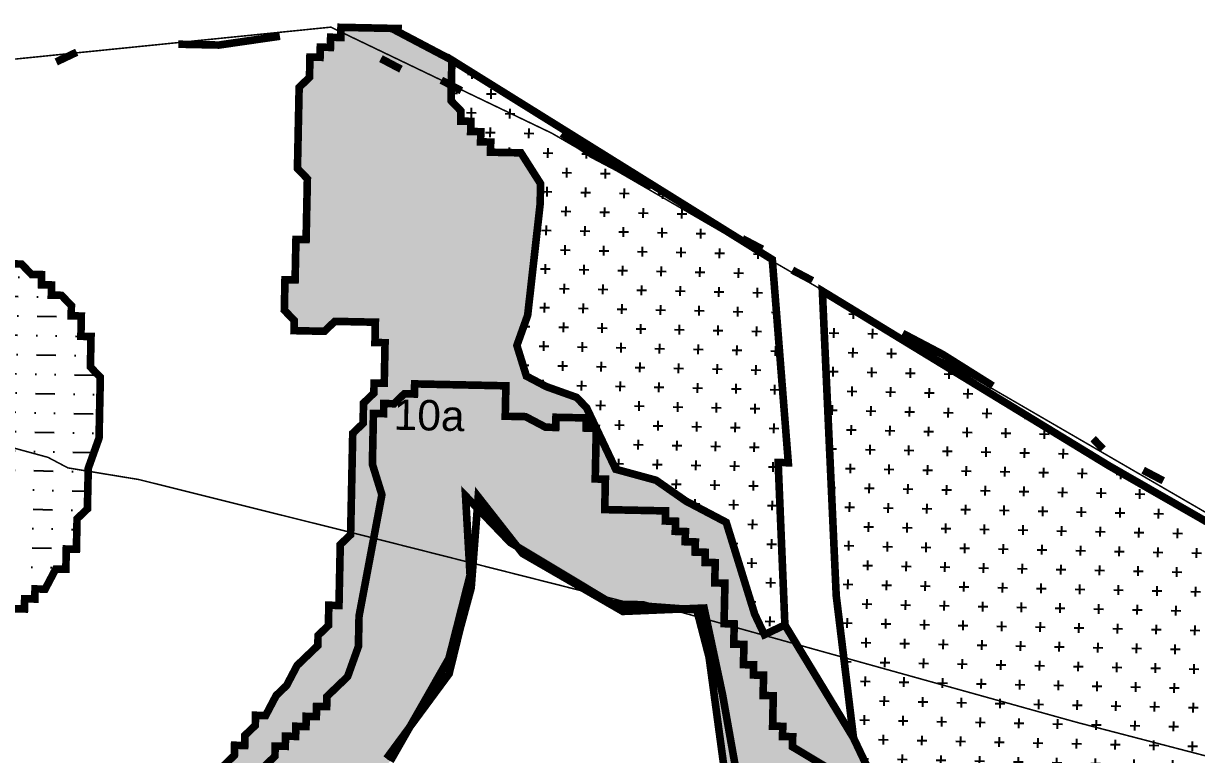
# Model space of a CAD drawing. Header units: metres. Extents: x 262573 to 264787, y 2226895 to 2228055.
# Drawn here: x 263850.5 to 264308.1, y 2227769.6 to 2228054.9 of the extents above; entities that cross this region are included whole.
import ezdxf

# ---------------------------------------------------------------- set-up
doc = ezdxf.new("R2010")
doc.units = ezdxf.units.M
doc.header["$MEASUREMENT"] = 0
for name, color, linetype in [('CRZ LINE FOR RIVER OR CREEK', 84, 'Continuous'), ('HAZARDS LINE', 1, 'Continuous'), ('HIGH TIDE LINE', 6, 'Continuous'), ('INTERTIDAL ZONE', 5, 'Continuous'), ('MUDFLATS', 40, 'Continuous'), ('SURVEY NO.', 7, 'Continuous'), ('SURVEY PLOT BOUNDARY', 35, 'Continuous'), ('VILLAGE BOUNDARY', 212, 'Continuous')]:
    doc.layers.add(name, color=color, linetype=linetype)
doc.styles.add('PDF Arial', font='arial.ttf')
pattern_1 = [(358.7957, (245568.003, 2226553.552), (15.22908, 7.2185182), [7.5370005, -7.5370005, 0, -7.5370005, 0, -7.5370005])]
pattern_2 = [(358.7957, (245568.003, 2226553.552), (7.6937444, 7.376927), [3.7685, -11.305501]), (88.7957, (245569.847, 2226551.629), (-7.376927, 7.6937444), [3.7685, -11.305501])]

msp = doc.modelspace()

# ---------------------------------------------------------------- hatches: boundary and pattern name
at = {"layer": 'INTERTIDAL ZONE'}
h = msp.add_hatch(dxfattribs=at)
h.set_pattern_fill('CROSS', color=256, scale=1.186929, angle=-1.2043)
h.set_pattern_definition(pattern_2)
h.paths.add_polyline_path([(264142.57, 2227962.79), (264017.58, 2228040.61), (264017.5, 2228036.65), (264017.42, 2228032.7), (264017.33, 2228028.74), (264017.25, 2228024.79), (264021.12, 2228020.75), (264021.04, 2228016.79), (264024.99, 2228016.71), (264024.91, 2228012.75), (264028.87, 2228012.67), (264028.78, 2228008.71), (264032.74, 2228008.63), (264032.66, 2228004.67), (264036.61, 2228004.59), (264040.57, 2228004.51), (264044.52, 2228004.42), (264052.18, 2227992.39), (264052.02, 2227984.48), (264047.15, 2227941.05), (264042.94, 2227929.26), (264046.65, 2227917.31), (264054.47, 2227913.19), (264066.26, 2227908.98), (264070.13, 2227904.95), (264073.92, 2227896.95), (264077.71, 2227888.96), (264081.5, 2227880.96), (264097.23, 2227876.67), (264108.93, 2227868.51), (264124.59, 2227860.27), (264128.29, 2227848.32), (264132, 2227836.36), (264135.71, 2227824.41), (264139.49, 2227816.42), (264147.49, 2227820.21), (264144.86, 2227883.59), (264148.82, 2227883.5)])
h = msp.add_hatch(dxfattribs=at)
h.set_pattern_fill('CROSS', color=256, scale=1.186929, angle=-1.2043)
h.set_pattern_definition(pattern_2)
h.paths.add_polyline_path([(264273.98, 2227882.27), (264162.1, 2227950.5), (264167.51, 2227831.66), (264174.26, 2227776.11), (264181.84, 2227760.12), (264201.53, 2227755.75), (264248.99, 2227754.75), (264244.71, 2227739.01), (264244.46, 2227727.14), (264255.82, 2227703.16), (264294.79, 2227674.64), (264310.62, 2227674.3), (264322.56, 2227678.01), (264330.47, 2227677.84), (264342.09, 2227665.73), (264353.71, 2227653.61), (264361.04, 2227625.75), (264364.66, 2227609.85), (264372.4, 2227601.77), (264392.1, 2227597.4), (264419.62, 2227588.9), (264454.88, 2227572.33), (264498.22, 2227563.5), (264525.83, 2227558.97), (264537.77, 2227562.67), (264549.72, 2227566.38), (264589.36, 2227569.5), (264625.21, 2227580.62), (264649.35, 2227599.9), (264653.56, 2227611.69), (264654.14, 2227639.38), (264658.1, 2227639.3), (264673.83, 2227635.01), (264677.79, 2227634.92), (264681.74, 2227634.84), (264685.7, 2227634.76), (264697.57, 2227634.51), (264701.52, 2227634.43), (264705.48, 2227634.34), (264709.43, 2227634.26), (264717.34, 2227634.09), (264721.3, 2227634.01), (264725.25, 2227633.93), (264729.29, 2227637.8), (264733.25, 2227637.72), (264737.2, 2227637.63), (264741.72, 2227641.96), (264625.62, 2227680.69)])
h.paths.add_polyline_path([(264386.51, 2227708.33), (264398.55, 2227715.99), (264426.23, 2227715.41), (264457.96, 2227718.7), (264469.82, 2227718.45), (264513.25, 2227713.58), (264517.2, 2227713.5), (264521.08, 2227709.46), (264525.03, 2227709.37), (264528.99, 2227709.29), (264552.47, 2227696.92), (264579.91, 2227684.47), (264583.86, 2227684.39), (264587.82, 2227684.31), (264591.69, 2227680.27), (264595.56, 2227676.23), (264599.52, 2227676.15), (264603.47, 2227676.06), (264603.39, 2227672.11), (264607.34, 2227672.02), (264607.26, 2227668.07), (264615.09, 2227663.95), (264618.96, 2227659.91), (264622.83, 2227655.87), (264626.7, 2227651.83), (264630.58, 2227647.79), (264634.53, 2227647.71), (264634.45, 2227643.75), (264638.4, 2227643.67), (264645.81, 2227619.77), (264641.61, 2227607.98), (264625.54, 2227596.45), (264589.69, 2227585.33), (264546.18, 2227586.24), (264522.54, 2227590.7), (264494.93, 2227595.23), (264471.28, 2227599.69), (264443.76, 2227608.18), (264428.11, 2227616.43), (264416.41, 2227624.59), (264396.88, 2227636.87), (264389.22, 2227648.91), (264381.64, 2227664.9), (264373.98, 2227676.93), (264374.23, 2227688.8), (264378.27, 2227692.67), (264382.39, 2227700.5)], flags=16)
h.paths.add_polyline_path([(264421.64, 2227667.82), (264471.73, 2227670.59), (264533.93, 2227654), (264596.61, 2227644), (264625.35, 2227622.56), (264610.87, 2227611.41), (264588.15, 2227605.29), (264546.57, 2227611.02), (264496.12, 2227624.24), (264453.91, 2227632.76), (264421.4, 2227656.37)], flags=0)
at = {"layer": 'MUDFLATS'}
h = msp.add_hatch(dxfattribs=at)
h.set_pattern_fill('MUDST', color=256, scale=1.186929, angle=-1.2043)
h.set_pattern_definition(pattern_1)
h.paths.add_polyline_path([(264052.02, 2227984.48), (264052.18, 2227992.39), (264044.52, 2228004.42), (264040.57, 2228004.51), (264036.61, 2228004.59), (264032.66, 2228004.67), (264032.74, 2228008.63), (264028.78, 2228008.71), (264028.87, 2228012.67), (264024.91, 2228012.75), (264024.99, 2228016.71), (264021.04, 2228016.79), (264021.12, 2228020.75), (264017.25, 2228024.79), (264017.33, 2228028.74), (264017.42, 2228032.7), (264017.5, 2228036.65), (264017.58, 2228040.61), (263994.1, 2228052.98), (263990.15, 2228053.06), (263982.24, 2228053.23), (263978.28, 2228053.31), (263974.32, 2228053.39), (263974.24, 2228049.44), (263970.29, 2228049.52), (263970.2, 2228045.56), (263966.25, 2228045.65), (263966.16, 2228041.69), (263962.21, 2228041.77), (263962.13, 2228037.82), (263962.04, 2228033.86), (263958, 2228029.99), (263957.92, 2228026.03), (263957.84, 2228022.08), (263957.76, 2228018.12), (263957.67, 2228014.17), (263957.59, 2228010.21), (263957.51, 2228006.25), (263957.34, 2227998.34), (263961.21, 2227994.3), (263961.13, 2227990.35), (263961.05, 2227986.39), (263960.96, 2227982.44), (263960.88, 2227978.48), (263960.8, 2227974.52), (263960.71, 2227970.57), (263956.76, 2227970.65), (263956.67, 2227966.69), (263956.59, 2227962.74), (263956.51, 2227958.78), (263956.42, 2227954.83), (263952.47, 2227954.91), (263952.39, 2227950.95), (263952.3, 2227947), (263952.22, 2227943.04), (263956.09, 2227939), (263956.01, 2227935.05), (263959.96, 2227934.96), (263967.87, 2227934.8), (263971.91, 2227938.67), (263987.73, 2227938.34), (263987.57, 2227930.43), (263991.52, 2227930.34), (263991.19, 2227914.52), (263987.23, 2227914.6), (263987.15, 2227910.65), (263983.11, 2227906.77), (263982.95, 2227898.86), (263978.91, 2227894.99), (263978.08, 2227855.43), (263974.04, 2227851.56), (263973.54, 2227827.82), (263969.58, 2227827.91), (263969.42, 2227819.99), (263965.38, 2227816.12), (263965.3, 2227812.17), (263957.22, 2227804.42), (263953.1, 2227796.59), (263949.06, 2227792.72), (263944.94, 2227784.89), (263940.98, 2227784.97), (263940.9, 2227781.02), (263936.86, 2227777.14), (263936.78, 2227773.19), (263932.82, 2227773.27), (263932.74, 2227769.32), (263928.7, 2227765.44), (263924.75, 2227765.53), (263924.66, 2227761.57), (263920.62, 2227757.7), (263916.67, 2227757.78), (263916.59, 2227753.83), (263912.63, 2227753.91), (263908.59, 2227750.04), (263904.64, 2227750.12), (263904.55, 2227746.16), (263900.52, 2227742.29), (263896.48, 2227738.42), (263892.52, 2227738.5), (263888.65, 2227742.54), (263880.74, 2227742.71), (263880.82, 2227746.66), (263872.91, 2227746.83), (263872.83, 2227742.87), (263876.7, 2227738.83), (263884.61, 2227738.67), (263884.53, 2227734.88), (263885.02, 2227734.7), (263892.44, 2227734.54), (263892.27, 2227726.63), (263888.32, 2227726.72), (263888.23, 2227722.76), (263884.2, 2227718.89), (263883.78, 2227699.11), (263879.82, 2227699.19), (263879.08, 2227663.59), (263875.12, 2227663.67), (263874.95, 2227655.76), (263870.92, 2227651.89), (263870.75, 2227643.98), (263866.71, 2227640.1), (263866.63, 2227636.15), (263862.42, 2227624.36), (263862.34, 2227620.41), (263858.38, 2227620.49), (263858.05, 2227604.67), (263854.1, 2227604.75), (263853.51, 2227577.06), (263857.39, 2227573.02), (263857.05, 2227557.2), (263861.01, 2227557.11), (263860.93, 2227553.16), (263868.67, 2227545.08), (263872.54, 2227541.04), (263876.41, 2227537), (263880.37, 2227536.92), (263880.29, 2227532.96), (263884.24, 2227532.88), (263888.11, 2227528.84), (263888.03, 2227524.88), (263891.99, 2227524.8), (263891.9, 2227520.84), (263895.86, 2227520.76), (263895.61, 2227508.89), (263899.48, 2227504.85), (263899.31, 2227496.94), (263903.27, 2227496.86), (263903.19, 2227492.9), (263907.14, 2227492.82), (263907.06, 2227488.86), (263910.93, 2227484.82), (263914.8, 2227480.79), (263918.68, 2227476.75), (263926.42, 2227468.67), (263930.29, 2227464.63), (263941.99, 2227456.47), (263941.91, 2227452.51), (263945.86, 2227452.43), (263945.78, 2227448.47), (263949.74, 2227448.39), (263953.52, 2227440.4), (263957.48, 2227440.31), (263957.4, 2227436.36), (263961.35, 2227436.27), (263961.27, 2227432.32), (263965.22, 2227432.23), (263969.1, 2227428.2), (263976.92, 2227424.07), (263976.84, 2227420.12), (263996.62, 2227419.7), (264000.65, 2227423.57), (264004.61, 2227423.49), (264008.65, 2227427.36), (264012.69, 2227431.24), (264012.77, 2227435.19), (264016.73, 2227435.11), (264017.22, 2227458.84), (264021.18, 2227458.76), (264021.26, 2227462.72), (264025.22, 2227462.63), (264025.3, 2227466.59), (264045.08, 2227466.17), (264044.99, 2227462.22), (264048.95, 2227462.14), (264052.82, 2227458.1), (264056.78, 2227458.01), (264056.69, 2227454.06), (264060.65, 2227453.97), (264060.57, 2227450.02), (264064.44, 2227445.98), (264064.35, 2227442.02), (264068.31, 2227441.94), (264068.14, 2227434.03), (264072.02, 2227429.99), (264071.93, 2227426.03), (264075.89, 2227425.95), (264075.72, 2227418.04), (264079.68, 2227417.96), (264083.55, 2227413.92), (264087.42, 2227409.88), (264091.38, 2227409.79), (264091.29, 2227405.84), (264095.25, 2227405.76), (264095.08, 2227397.84), (264099.04, 2227397.76), (264098.7, 2227381.94), (264102.66, 2227381.85), (264102.49, 2227373.94), (264106.45, 2227373.86), (264106.37, 2227369.9), (264110.24, 2227365.86), (264114.19, 2227365.78), (264114.11, 2227361.82), (264125.98, 2227361.58), (264129.85, 2227357.54), (264149.62, 2227357.12), (264149.54, 2227353.16), (264161.41, 2227352.92), (264165.28, 2227348.88), (264169.15, 2227344.84), (264165.2, 2227344.92), (264161.16, 2227341.05), (264153.25, 2227341.21), (264153.16, 2227337.26), (264149.21, 2227337.34), (264145.17, 2227333.47), (264137.01, 2227321.77), (264124.81, 2227306.19), (264120.86, 2227306.28), (264120.77, 2227302.32), (264116.82, 2227302.4), (264116.73, 2227298.45), (264112.78, 2227298.53), (264088.55, 2227275.29), (264072.48, 2227263.76), (264064.4, 2227256.01), (264060.45, 2227256.1), (264060.28, 2227248.18), (264056.32, 2227248.27), (264055.91, 2227228.49), (264063.49, 2227212.5), (264070.73, 2227180.69), (264099.96, 2227065.3), (264099.8, 2227057.39), (264103.75, 2227057.3), (264103.67, 2227053.35), (264118.66, 2227013.46), (264118.49, 2227005.55), (264122.45, 2227005.46), (264122.36, 2227001.51), (264126.15, 2226993.51), (264125.99, 2226985.6), (264129.94, 2226985.52), (264129.86, 2226981.56), (264141.72, 2226981.31), (264153.67, 2226985.02), (264173.53, 2226988.56), (264185.4, 2226988.31), (264232.94, 2226991.27), (264260.63, 2226990.68), (264260.71, 2226994.64), (264268.62, 2226994.47), (264268.71, 2226998.43), (264272.75, 2227002.3), (264272.91, 2227010.21), (264269.04, 2227014.25), (264269.87, 2227053.81), (264273.91, 2227057.68), (264281.82, 2227057.52), (264281.9, 2227061.47), (264285.86, 2227061.39), (264285.94, 2227065.35), (264287.96, 2227067.28), (264262.63, 2227070.06), (264249.35, 2227043.19), (264206.98, 2227039.95), (264159.28, 2227044.74), (264146.23, 2227078.69), (264119.97, 2227188.71), (264114.6, 2227227.66), (264135.83, 2227256.08), (264170.52, 2227285.78), (264181.43, 2227314.07), (264175.86, 2227359.9), (264121.6, 2227445.58), (264096.92, 2227485.85), (264070.68, 2227497.4), (264019.77, 2227496.41), (263983.34, 2227481.37), (263935.48, 2227527.74), (263911.28, 2227570.86), (263902.77, 2227590.97), (263909.87, 2227618.31), (263922.88, 2227663.22), (263935.38, 2227701.79), (263942.91, 2227716.41), (263965.69, 2227736.55), (263979.63, 2227751.82), (263993.57, 2227767.08), (264016.42, 2227807.15), (264024.67, 2227839.62), (264022.91, 2227870.59), (264040.41, 2227852.35), (264080.15, 2227828.49), (264113.11, 2227826.08), (264117.91, 2227807.64), (264123.56, 2227765.94), (264142.01, 2227727.41), (264165.86, 2227716.94), (264182.99, 2227710.98), (264201.86, 2227708.87), (264213.88, 2227675.62), (264251.68, 2227641.49), (264296.1, 2227624.66), (264313.66, 2227625.66), (264320.42, 2227620.02), (264343.06, 2227584.49), (264359.18, 2227566.28), (264380.58, 2227569.96), (264418.04, 2227552.67), (264483.75, 2227531.67), (264512.92, 2227528.99), (264572, 2227541.84), (264617.41, 2227559.1), (264642.26, 2227579.54), (264664.65, 2227597.97), (264677.88, 2227605.6), (264706.89, 2227611.18), (264732.47, 2227617.51), (264745.19, 2227641.42), (264741.24, 2227641.51), (264737.2, 2227637.63), (264733.25, 2227637.72), (264729.29, 2227637.8), (264725.25, 2227633.93), (264721.3, 2227634.01), (264717.34, 2227634.09), (264709.43, 2227634.26), (264705.48, 2227634.34), (264701.52, 2227634.43), (264697.57, 2227634.51), (264685.7, 2227634.76), (264681.74, 2227634.84), (264677.79, 2227634.92), (264673.83, 2227635.01), (264658.1, 2227639.3), (264654.14, 2227639.38), (264653.56, 2227611.69), (264649.35, 2227599.9), (264625.21, 2227580.62), (264589.36, 2227569.5), (264549.72, 2227566.38), (264537.77, 2227562.67), (264525.83, 2227558.97), (264498.22, 2227563.5), (264454.88, 2227572.33), (264419.62, 2227588.9), (264392.1, 2227597.4), (264372.4, 2227601.77), (264364.66, 2227609.85), (264361.04, 2227625.75), (264353.71, 2227653.61), (264342.09, 2227665.73), (264330.47, 2227677.84), (264322.56, 2227678.01), (264310.62, 2227674.3), (264294.79, 2227674.64), (264255.82, 2227703.16), (264244.46, 2227727.14), (264244.71, 2227739.01), (264248.99, 2227754.75), (264201.53, 2227755.75), (264181.84, 2227760.12), (264174.26, 2227776.11), (264147.49, 2227820.21), (264139.49, 2227816.42), (264135.71, 2227824.41), (264132, 2227836.36), (264128.29, 2227848.32), (264124.59, 2227860.27), (264108.93, 2227868.51), (264097.23, 2227876.67), (264081.5, 2227880.96), (264077.71, 2227888.96), (264073.92, 2227896.95), (264070.13, 2227904.95), (264066.26, 2227908.98), (264054.47, 2227913.19), (264046.65, 2227917.31), (264042.94, 2227929.26), (264047.15, 2227941.05)])
h = msp.add_hatch(dxfattribs=at)
h.set_pattern_fill('MUDST', color=256, scale=1.186929, angle=-1.2043)
h.set_pattern_definition(pattern_1)
h.paths.add_polyline_path([(263867.16, 2227849.85), (263871.12, 2227849.76), (263871.2, 2227853.72), (263871.29, 2227857.68), (263871.37, 2227861.63), (263875.41, 2227865.5), (263875.49, 2227869.46), (263875.57, 2227873.42), (263875.74, 2227881.33), (263879.94, 2227893.11), (263880.03, 2227897.07), (263880.11, 2227901.02), (263880.19, 2227904.98), (263880.28, 2227908.94), (263880.36, 2227912.89), (263880.44, 2227916.85), (263876.57, 2227920.89), (263876.74, 2227928.8), (263876.82, 2227932.75), (263872.87, 2227932.84), (263872.95, 2227936.79), (263873.03, 2227940.75), (263869.08, 2227940.83), (263869.16, 2227944.79), (263865.29, 2227948.83), (263861.33, 2227948.91), (263861.42, 2227952.87), (263857.46, 2227952.95), (263857.54, 2227956.91), (263853.59, 2227956.99), (263849.72, 2227961.03), (263845.76, 2227961.11), (263845.84, 2227965.07), (263841.89, 2227965.15), (263837.93, 2227965.23), (263834.06, 2227969.27), (263830.11, 2227969.36), (263826.15, 2227969.44), (263822.2, 2227969.52), (263822.11, 2227965.57), (263818.16, 2227965.65), (263818.07, 2227961.69), (263814.12, 2227961.78), (263810.16, 2227961.86), (263806.21, 2227961.94), (263802.25, 2227962.03), (263802.34, 2227965.98), (263794.43, 2227966.15), (263790.55, 2227970.19), (263767.07, 2227982.55), (263759.24, 2227986.68), (263755.37, 2227990.71), (263751.42, 2227990.8), (263751.5, 2227994.75), (263747.54, 2227994.84), (263743.59, 2227994.92), (263743.67, 2227998.88), (263743.76, 2228002.83), (263743.84, 2228006.79), (263743.92, 2228010.74), (263744, 2228014.7), (263747.96, 2228014.62), (263748.04, 2228018.57), (263752.08, 2228022.45), (263752.16, 2228026.4), (263756.12, 2228026.32), (263756.2, 2228030.27), (263756.29, 2228034.23), (263760.24, 2228034.15), (263760.32, 2228038.1), (263760.41, 2228042.06), (263506.77, 2228023.64), (263502.57, 2228011.86), (263502.48, 2228007.9), (263502.4, 2228003.95), (263502.15, 2227992.08), (263502.07, 2227988.12), (263501.99, 2227984.17), (263501.9, 2227980.21), (263497.95, 2227980.3), (263497.86, 2227976.34), (263497.78, 2227972.38), (263497.7, 2227968.43), (263497.61, 2227964.47), (263497.53, 2227960.52), (263493.58, 2227960.6), (263493.49, 2227956.64), (263493.41, 2227952.69), (263493.16, 2227940.82), (263493.08, 2227936.86), (263492.99, 2227932.91), (263492.91, 2227928.95), (263492.83, 2227925), (263492.66, 2227917.08), (263492.58, 2227913.13), (263492.41, 2227905.22), (263487.46, 2227857.83), (263487.38, 2227853.87), (263487.29, 2227849.92), (263480.93, 2227735.28), (263474.64, 2227624.6), (263474.56, 2227620.64), (263474.48, 2227616.69), (263473.73, 2227581.08), (263473.64, 2227577.13), (263473.56, 2227573.17), (263473.39, 2227565.26), (263473.31, 2227561.3), (263473.23, 2227557.35), (263473.14, 2227553.39), (263472.81, 2227537.57), (263472.73, 2227533.61), (263472.65, 2227529.66), (263472.48, 2227521.75), (263472.15, 2227505.92), (263471.98, 2227498.01), (263471.56, 2227478.23), (263471.48, 2227474.27), (263471.4, 2227470.32), (263471.32, 2227466.36), (263475.19, 2227462.32), (263475.1, 2227458.37), (263474.94, 2227450.46), (263474.85, 2227446.5), (263474.77, 2227442.54), (263474.69, 2227438.59), (263478.56, 2227434.55), (263478.48, 2227430.59), (263482.27, 2227422.6), (263482.18, 2227418.64), (263482.1, 2227414.69), (263482.02, 2227410.73), (263485.89, 2227406.69), (263485.81, 2227402.74), (263489.76, 2227402.65), (263489.68, 2227398.7), (263493.63, 2227398.61), (263493.55, 2227394.66), (263497.5, 2227394.58), (263501.46, 2227394.49), (263505.42, 2227394.41), (263517.2, 2227390.2), (263521.15, 2227390.12), (263528.98, 2227386), (263536.89, 2227385.83), (263540.85, 2227385.75), (263544.72, 2227381.71), (263548.67, 2227381.63), (263552.63, 2227381.54), (263556.58, 2227381.46), (263560.54, 2227381.38), (263564.49, 2227381.29), (263568.45, 2227381.21), (263572.41, 2227381.13), (263576.36, 2227381.04), (263576.44, 2227385), (263580.4, 2227384.92), (263584.44, 2227388.79), (263588.48, 2227392.66), (263588.56, 2227396.62), (263592.51, 2227396.54), (263592.6, 2227400.49), (263596.55, 2227400.41), (263600.59, 2227404.28), (263600.67, 2227408.24), (263604.63, 2227408.15), (263604.71, 2227412.11), (263608.75, 2227415.98), (263608.83, 2227419.94), (263608.92, 2227423.89), (263612.87, 2227423.81), (263612.96, 2227427.77), (263613.04, 2227431.72), (263613.12, 2227435.68), (263613.21, 2227439.63), (263617.16, 2227439.55), (263617.24, 2227443.51), (263617.33, 2227447.46), (263621.37, 2227451.34), (263621.53, 2227459.25), (263625.57, 2227463.12), (263625.65, 2227467.08), (263625.74, 2227471.03), (263621.78, 2227471.12), (263621.7, 2227467.16), (263617.66, 2227463.29), (263617.58, 2227459.33), (263617.49, 2227455.37), (263613.54, 2227455.46), (263613.45, 2227451.5), (263609.5, 2227451.59), (263605.54, 2227451.67), (263605.63, 2227455.62), (263601.67, 2227455.71), (263601.76, 2227459.66), (263601.84, 2227463.62), (263605.79, 2227463.54), (263605.88, 2227467.49), (263605.96, 2227471.45), (263606.04, 2227475.4), (263606.13, 2227479.36), (263606.21, 2227483.32), (263606.29, 2227487.27), (263606.38, 2227491.23), (263606.46, 2227495.18), (263606.54, 2227499.14), (263610.5, 2227499.06), (263610.58, 2227503.01), (263614.54, 2227502.93), (263618.49, 2227502.85), (263618.57, 2227506.8), (263622.53, 2227506.72), (263626.48, 2227506.64), (263630.44, 2227506.55), (263634.31, 2227502.51), (263638.27, 2227502.43), (263638.18, 2227498.47), (263642.14, 2227498.39), (263642.22, 2227502.35), (263646.18, 2227502.26), (263650.3, 2227510.09), (263654.34, 2227513.96), (263658.29, 2227513.88), (263658.38, 2227517.84), (263662.33, 2227517.75), (263666.37, 2227521.63), (263670.33, 2227521.54), (263670.41, 2227525.5), (263674.36, 2227525.42), (263674.45, 2227529.37), (263678.4, 2227529.29), (263682.44, 2227533.16), (263686.4, 2227533.08), (263694.39, 2227536.87), (263698.34, 2227536.79), (263702.3, 2227536.7), (263706.34, 2227540.58), (263710.29, 2227540.49), (263714.25, 2227540.41), (263714.33, 2227544.36), (263718.29, 2227544.28), (263718.37, 2227548.24), (263722.33, 2227548.15), (263722.41, 2227552.11), (263726.36, 2227552.03), (263726.45, 2227555.98), (263730.49, 2227559.86), (263730.57, 2227563.81), (263734.52, 2227563.73), (263734.61, 2227567.68), (263734.69, 2227571.64), (263734.77, 2227575.6), (263734.86, 2227579.55), (263738.81, 2227579.47), (263738.9, 2227583.42), (263738.98, 2227587.38), (263739.06, 2227591.34), (263739.14, 2227595.29), (263739.23, 2227599.25), (263739.31, 2227603.2), (263739.39, 2227607.16), (263739.48, 2227611.12), (263743.52, 2227614.99), (263743.6, 2227618.94), (263743.68, 2227622.9), (263747.72, 2227626.77), (263747.8, 2227630.73), (263751.76, 2227630.65), (263755.8, 2227634.52), (263755.88, 2227638.47), (263759.84, 2227638.39), (263759.92, 2227642.35), (263760, 2227646.3), (263756.05, 2227646.39), (263756.13, 2227650.34), (263752.26, 2227654.38), (263752.34, 2227658.34), (263752.42, 2227662.29), (263752.51, 2227666.25), (263756.46, 2227666.17), (263756.55, 2227670.12), (263764.54, 2227673.91), (263764.62, 2227677.87), (263768.58, 2227677.78), (263768.66, 2227681.74), (263772.62, 2227681.66), (263776.66, 2227685.53), (263780.69, 2227689.4), (263784.65, 2227689.32), (263784.73, 2227693.27), (263788.77, 2227697.15), (263792.81, 2227701.02), (263792.89, 2227704.98), (263796.93, 2227708.85), (263797.01, 2227712.8), (263801.13, 2227720.63), (263801.22, 2227724.59), (263805.17, 2227724.51), (263805.26, 2227728.46), (263805.34, 2227732.42), (263809.3, 2227732.33), (263809.38, 2227736.29), (263809.46, 2227740.25), (263813.42, 2227740.16), (263813.5, 2227744.12), (263817.62, 2227751.95), (263817.7, 2227755.9), (263817.78, 2227759.69), (263817.29, 2227759.87), (263821.74, 2227759.78), (263825.7, 2227759.69), (263825.64, 2227756.77), (263836.11, 2227752.88), (263841.35, 2227751.45), (263845.31, 2227751.37), (263848.15, 2227748.4), (263851.16, 2227747.29), (263853.14, 2227747.24), (263853.22, 2227751.2), (263853.3, 2227755.16), (263849.35, 2227755.24), (263845.39, 2227755.32), (263837.56, 2227759.44), (263825.78, 2227763.65), (263821.91, 2227767.69), (263821.97, 2227770.73), (263819.03, 2227771.71), (263821.99, 2227771.64), (263822.08, 2227775.6), (263822.33, 2227787.47), (263826.45, 2227795.3), (263826.61, 2227803.21), (263830.65, 2227807.08), (263830.73, 2227811.04), (263830.82, 2227814.99), (263834.86, 2227818.87), (263834.94, 2227822.82), (263838.89, 2227822.74), (263842.85, 2227822.66), (263842.93, 2227826.61), (263846.89, 2227826.53), (263850.84, 2227826.44), (263850.93, 2227830.4), (263854.88, 2227830.32), (263854.97, 2227834.27), (263858.92, 2227834.19), (263863.04, 2227842.02), (263867, 2227841.94), (263867.08, 2227845.89)])
h.paths.add_polyline_path([(263699.62, 2227974.08), (263745.54, 2227941.79), (263789.39, 2227914.8), (263820.95, 2227910.18), (263824.24, 2227878.45), (263791.85, 2227843.52), (263761.15, 2227779.44), (263731.75, 2227714.18), (263702.08, 2227684.79), (263681.54, 2227584.63), (263671.57, 2227580.88)], flags=16)

# ---------------------------------------------------------------- linework, layer by layer
at = {"layer": 'CRZ LINE FOR RIVER OR CREEK', "ltscale": 0.01, "const_width": 2.97}
msp.add_lwpolyline([(264130.25, 2227753.29), (264123.17, 2227793.02), (264115.97, 2227826.81), (264084.29, 2227825.49), (264045.19, 2227848.08), (264027.85, 2227870.22), (264025.12, 2227834.65), (264020.84, 2227818.91), (264016.51, 2227801.2), (263992.07, 2227768.07)], dxfattribs=at)
at = {"layer": 'HAZARDS LINE', "lineweight": 18, "const_width": 2.97}
msp.add_lwpolyline([(263944.52, 2227765.11), (263948.56, 2227768.98), (263948.64, 2227772.94), (263952.6, 2227772.86), (263952.68, 2227776.81), (263956.64, 2227776.73), (263956.72, 2227780.68), (263960.68, 2227780.6), (263960.76, 2227784.56), (263964.71, 2227784.47), (263964.8, 2227788.43), (263968.75, 2227788.35), (263968.84, 2227792.3), (263976.91, 2227800.05), (263981.12, 2227811.83), (263981.37, 2227823.7), (263990.28, 2227871.01), (263986.57, 2227882.96), (263986.99, 2227902.74), (263990.94, 2227902.65), (263991.02, 2227906.61), (263994.98, 2227906.53), (263999.02, 2227910.4), (264002.97, 2227910.31), (264003.06, 2227914.27), (264038.65, 2227913.52), (264038.4, 2227901.65), (264046.31, 2227901.49), (264054.14, 2227897.37), (264058.1, 2227897.28), (264058.18, 2227901.24), (264070.05, 2227900.99), (264069.96, 2227897.03), (264073.92, 2227896.95), (264073.5, 2227877.17), (264077.46, 2227877.09), (264077.21, 2227865.22), (264100.94, 2227864.72), (264100.86, 2227860.77), (264104.81, 2227860.68), (264104.73, 2227856.73), (264108.68, 2227856.64), (264108.6, 2227852.69), (264112.56, 2227852.6), (264112.47, 2227848.65), (264116.43, 2227848.57), (264116.34, 2227844.61), (264120.3, 2227844.53), (264120.13, 2227836.61), (264124.09, 2227836.53), (264123.76, 2227820.71), (264127.71, 2227820.62), (264127.55, 2227812.71), (264131.5, 2227812.63), (264131.33, 2227804.72), (264135.29, 2227804.63), (264135.21, 2227800.68), (264139.16, 2227800.6), (264139, 2227792.68), (264142.95, 2227792.6), (264142.7, 2227780.73), (264146.66, 2227780.65), (264146.57, 2227776.69), (264150.53, 2227776.61), (264150.45, 2227772.65), (264177.8, 2227756.25)], dxfattribs=at)
at = {"layer": 'HIGH TIDE LINE', "lineweight": 35, "const_width": 2.97}
for points in [[(263998.06, 2228052.89), (263994.1, 2228052.98), (263990.15, 2228053.06), (263982.24, 2228053.23), (263978.28, 2228053.31), (263974.32, 2228053.39), (263974.24, 2228049.44), (263970.29, 2228049.52), (263970.2, 2228045.56), (263966.25, 2228045.65), (263966.16, 2228041.69), (263962.21, 2228041.77), (263962.13, 2228037.82), (263962.04, 2228033.86), (263958, 2228029.99), (263957.92, 2228026.03), (263957.84, 2228022.08), (263957.76, 2228018.12), (263957.67, 2228014.17), (263957.59, 2228010.21), (263957.51, 2228006.25), (263957.34, 2227998.34), (263961.21, 2227994.3), (263961.13, 2227990.35), (263961.05, 2227986.39), (263960.96, 2227982.44), (263960.88, 2227978.48), (263960.8, 2227974.52), (263960.71, 2227970.57), (263956.76, 2227970.65), (263956.67, 2227966.69), (263956.59, 2227962.74), (263956.51, 2227958.78), (263956.42, 2227954.83), (263952.47, 2227954.91), (263952.39, 2227950.95), (263952.3, 2227947), (263952.22, 2227943.04), (263956.09, 2227939), (263956.01, 2227935.05), (263959.96, 2227934.96), (263967.87, 2227934.8), (263971.91, 2227938.67), (263987.73, 2227938.34), (263987.57, 2227930.43), (263991.52, 2227930.34), (263991.19, 2227914.52), (263987.23, 2227914.6), (263987.15, 2227910.65), (263983.11, 2227906.77), (263982.95, 2227898.86), (263978.91, 2227894.99), (263978.08, 2227855.43), (263974.04, 2227851.56), (263973.54, 2227827.82), (263969.58, 2227827.91), (263969.42, 2227819.99), (263965.38, 2227816.12), (263965.3, 2227812.17), (263957.22, 2227804.42), (263953.1, 2227796.59), (263949.06, 2227792.72), (263944.94, 2227784.89), (263940.98, 2227784.97), (263940.9, 2227781.02), (263936.86, 2227777.14), (263936.78, 2227773.19), (263932.82, 2227773.27), (263932.74, 2227769.32), (263928.7, 2227765.44)], [(264017.58, 2228040.61), (264017.5, 2228036.65), (264017.42, 2228032.7), (264017.33, 2228028.74), (264017.25, 2228024.79), (264021.12, 2228020.75), (264021.04, 2228016.79), (264024.99, 2228016.71), (264024.91, 2228012.75), (264028.87, 2228012.67), (264028.78, 2228008.71), (264032.74, 2228008.63), (264032.66, 2228004.67), (264036.61, 2228004.59), (264040.57, 2228004.51), (264044.52, 2228004.42), (264052.18, 2227992.39), (264052.02, 2227984.48), (264047.15, 2227941.05), (264042.94, 2227929.26), (264046.65, 2227917.31), (264054.47, 2227913.19), (264066.26, 2227908.98), (264070.13, 2227904.95), (264073.92, 2227896.95), (264077.71, 2227888.96), (264081.5, 2227880.96), (264097.23, 2227876.67), (264108.93, 2227868.51), (264124.59, 2227860.27), (264128.29, 2227848.32), (264132, 2227836.36), (264135.71, 2227824.41), (264139.49, 2227816.42), (264147.49, 2227820.21), (264144.86, 2227883.59), (264148.82, 2227883.5), (264142.57, 2227962.79)], [(263845.76, 2227961.11), (263849.72, 2227961.03), (263853.59, 2227956.99), (263857.54, 2227956.91), (263857.46, 2227952.95), (263861.42, 2227952.87), (263861.33, 2227948.91), (263865.29, 2227948.83), (263869.16, 2227944.79), (263869.08, 2227940.83), (263873.03, 2227940.75), (263872.95, 2227936.79), (263872.87, 2227932.84), (263876.82, 2227932.75), (263876.74, 2227928.8), (263876.57, 2227920.89), (263880.44, 2227916.85), (263880.36, 2227912.89), (263880.28, 2227908.94), (263880.19, 2227904.98), (263880.11, 2227901.02), (263880.03, 2227897.07), (263879.94, 2227893.11), (263875.74, 2227881.33), (263875.57, 2227873.42), (263875.49, 2227869.46), (263875.41, 2227865.5), (263871.37, 2227861.63), (263871.29, 2227857.68), (263871.2, 2227853.72), (263871.12, 2227849.76), (263867.16, 2227849.85), (263867.08, 2227845.89), (263867, 2227841.94), (263863.04, 2227842.02), (263858.92, 2227834.19), (263854.97, 2227834.27), (263854.88, 2227830.32), (263850.93, 2227830.4), (263850.84, 2227826.44), (263846.89, 2227826.53)], [(264162.1, 2227950.5), (264167.51, 2227831.66), (264174.26, 2227776.11), (264181.84, 2227760.12), (264201.53, 2227755.75), (264248.99, 2227754.75), (264244.71, 2227739.01), (264244.46, 2227727.14), (264255.82, 2227703.16), (264294.79, 2227674.64), (264310.62, 2227674.3)]]:
    msp.add_lwpolyline(points, dxfattribs=at)
at = {"layer": 'INTERTIDAL ZONE', "const_width": 2.97}
msp.add_lwpolyline([(264142.57, 2227962.79), (264017.58, 2228040.61), (264017.5, 2228036.65), (264017.42, 2228032.7), (264017.33, 2228028.74), (264017.25, 2228024.79), (264021.12, 2228020.75), (264021.04, 2228016.79), (264024.99, 2228016.71), (264024.91, 2228012.75), (264028.87, 2228012.67), (264028.78, 2228008.71), (264032.74, 2228008.63), (264032.66, 2228004.67), (264036.61, 2228004.59), (264040.57, 2228004.51), (264044.52, 2228004.42), (264052.18, 2227992.39), (264052.02, 2227984.48), (264047.15, 2227941.05), (264042.94, 2227929.26), (264046.65, 2227917.31), (264054.47, 2227913.19), (264066.26, 2227908.98), (264070.13, 2227904.95), (264073.92, 2227896.95), (264077.71, 2227888.96), (264081.5, 2227880.96), (264097.23, 2227876.67), (264108.93, 2227868.51), (264124.59, 2227860.27), (264128.29, 2227848.32), (264132, 2227836.36), (264135.71, 2227824.41), (264139.49, 2227816.42), (264147.49, 2227820.21), (264144.86, 2227883.59), (264148.82, 2227883.5)], close=True, dxfattribs=at)
for points in [[(264625.62, 2227680.69), (264273.98, 2227882.27), (264162.1, 2227950.5), (264167.51, 2227831.66), (264174.26, 2227776.11), (264181.84, 2227760.12), (264201.53, 2227755.75), (264248.99, 2227754.75), (264244.71, 2227739.01), (264244.46, 2227727.14), (264255.82, 2227703.16), (264294.79, 2227674.64), (264310.62, 2227674.3)], [(264162.1, 2227950.5), (264273.98, 2227882.27), (264625.62, 2227680.69), (264743.22, 2227641.46)]]:
    msp.add_lwpolyline(points, dxfattribs=at)
at = {"layer": 'MUDFLATS', "const_width": 2.97}
for points in [[(264181.84, 2227760.12), (264174.26, 2227776.11), (264147.49, 2227820.21), (264139.49, 2227816.42), (264135.71, 2227824.41), (264132, 2227836.36), (264128.29, 2227848.32), (264124.59, 2227860.27), (264108.93, 2227868.51), (264097.23, 2227876.67), (264081.5, 2227880.96), (264077.71, 2227888.96), (264073.92, 2227896.95), (264070.13, 2227904.95), (264066.26, 2227908.98), (264054.47, 2227913.19), (264046.65, 2227917.31), (264042.94, 2227929.26), (264047.15, 2227941.05), (264052.02, 2227984.48), (264052.18, 2227992.39), (264044.52, 2228004.42), (264040.57, 2228004.51), (264036.61, 2228004.59), (264032.66, 2228004.67), (264032.74, 2228008.63), (264028.78, 2228008.71), (264028.87, 2228012.67), (264024.91, 2228012.75), (264024.99, 2228016.71), (264021.04, 2228016.79), (264021.12, 2228020.75), (264017.25, 2228024.79), (264017.33, 2228028.74), (264017.42, 2228032.7), (264017.5, 2228036.65), (264017.58, 2228040.61), (263994.1, 2228052.98), (263990.15, 2228053.06), (263982.24, 2228053.23), (263978.28, 2228053.31), (263974.32, 2228053.39), (263974.24, 2228049.44), (263970.29, 2228049.52), (263970.2, 2228045.56), (263966.25, 2228045.65), (263966.16, 2228041.69), (263962.21, 2228041.77), (263962.13, 2228037.82), (263962.04, 2228033.86), (263958, 2228029.99), (263957.92, 2228026.03), (263957.84, 2228022.08), (263957.76, 2228018.12), (263957.67, 2228014.17), (263957.59, 2228010.21), (263957.51, 2228006.25), (263957.34, 2227998.34), (263961.21, 2227994.3), (263961.13, 2227990.35), (263961.05, 2227986.39), (263960.96, 2227982.44), (263960.88, 2227978.48), (263960.8, 2227974.52), (263960.71, 2227970.57), (263956.76, 2227970.65), (263956.67, 2227966.69), (263956.59, 2227962.74), (263956.51, 2227958.78), (263956.42, 2227954.83), (263952.47, 2227954.91), (263952.39, 2227950.95), (263952.3, 2227947), (263952.22, 2227943.04), (263956.09, 2227939), (263956.01, 2227935.05), (263959.96, 2227934.96), (263967.87, 2227934.8), (263971.91, 2227938.67), (263987.73, 2227938.34), (263987.57, 2227930.43), (263991.52, 2227930.34), (263991.19, 2227914.52), (263987.23, 2227914.6), (263987.15, 2227910.65), (263983.11, 2227906.77), (263982.95, 2227898.86), (263978.91, 2227894.99), (263978.08, 2227855.43), (263974.04, 2227851.56), (263973.54, 2227827.82), (263969.58, 2227827.91), (263969.42, 2227819.99), (263965.38, 2227816.12), (263965.3, 2227812.17), (263957.22, 2227804.42), (263953.1, 2227796.59), (263949.06, 2227792.72), (263944.94, 2227784.89), (263940.98, 2227784.97), (263940.9, 2227781.02), (263936.86, 2227777.14), (263936.78, 2227773.19), (263932.82, 2227773.27), (263932.74, 2227769.32), (263928.7, 2227765.44)], [(263994.1, 2228052.98), (264017.58, 2228040.61)], [(263846.89, 2227826.53), (263850.84, 2227826.44), (263850.93, 2227830.4), (263854.88, 2227830.32), (263854.97, 2227834.27), (263858.92, 2227834.19), (263863.04, 2227842.02), (263867, 2227841.94), (263867.08, 2227845.89), (263867.16, 2227849.85), (263871.12, 2227849.76), (263871.2, 2227853.72), (263871.29, 2227857.68), (263871.37, 2227861.63), (263875.41, 2227865.5), (263875.49, 2227869.46), (263875.57, 2227873.42), (263875.74, 2227881.33), (263879.94, 2227893.11), (263880.03, 2227897.07), (263880.11, 2227901.02), (263880.19, 2227904.98), (263880.28, 2227908.94), (263880.36, 2227912.89), (263880.44, 2227916.85), (263876.57, 2227920.89), (263876.74, 2227928.8), (263876.82, 2227932.75), (263872.87, 2227932.84), (263872.95, 2227936.79), (263873.03, 2227940.75), (263869.08, 2227940.83), (263869.16, 2227944.79), (263865.29, 2227948.83), (263861.33, 2227948.91), (263861.42, 2227952.87), (263857.46, 2227952.95), (263857.54, 2227956.91), (263853.59, 2227956.99), (263849.72, 2227961.03), (263845.76, 2227961.11)], [(263993.57, 2227767.08), (264016.42, 2227807.15), (264024.67, 2227839.62), (264022.91, 2227870.59), (264040.41, 2227852.35), (264080.15, 2227828.49), (264113.11, 2227826.08), (264117.91, 2227807.64), (264123.56, 2227765.94)], [(264147.49, 2227820.21), (264174.26, 2227776.11)]]:
    msp.add_lwpolyline(points, dxfattribs=at)
at = {"layer": 'SURVEY PLOT BOUNDARY', "lineweight": 18, "const_width": 0.593}
msp.add_lwpolyline([(264635.11, 2227675.4), (264599.76, 2227688.01), (264548.6, 2227700.96), (264395.17, 2227743.76), (264344.09, 2227760.67), (264261.44, 2227782.19), (264092.28, 2227829.28), (264084.37, 2227829.45), (263982.03, 2227855.35), (263895.43, 2227876.96), (263867.83, 2227881.49), (263860, 2227885.62), (263797.05, 2227902.77), (263814.7, 2227989.47), (263744.17, 2228022.61), (263740.38, 2228030.61), (263776.06, 2228033.81), (263970.37, 2228053.47), (264056.55, 2228012.09), (264318.48, 2227860.15), (264439.76, 2227794.28)], close=True, dxfattribs=at)
msp.add_lwpolyline([(263797.05, 2227902.77), (263860, 2227885.62), (263867.83, 2227881.49), (263895.43, 2227876.96), (263982.03, 2227855.35), (264084.37, 2227829.45), (264092.28, 2227829.28), (264261.44, 2227782.19), (264344.09, 2227760.67)], dxfattribs=at)
at = {"layer": 'VILLAGE BOUNDARY', "const_width": 2.97}
for points in [[(263910.87, 2228046.81), (263926.7, 2228046.48), (263950.51, 2228049.93)], [(263863.24, 2228039.9), (263871.24, 2228043.69)], [(263989.9, 2228041.19), (263997.72, 2228037.07)], [(264013.46, 2228032.78), (264021.29, 2228028.66)], [(264060.51, 2228012), (264072.21, 2228003.84), (264095.69, 2227991.48)], [(264130.87, 2227970.95), (264138.7, 2227966.83)], [(264150.4, 2227958.66), (264158.23, 2227954.54)], [(264193.41, 2227934.01), (264209.06, 2227925.77), (264228.59, 2227913.49)], [(264267.73, 2227892.88), (264271.6, 2227888.84)], [(264287.25, 2227880.59), (264295.08, 2227876.47)]]:
    msp.add_lwpolyline(points, dxfattribs=at)

# ---------------------------------------------------------------- texts
at = {"layer": 'SURVEY NO.', "insert": (263994.76, 2227896.23), "char_height": 11.869, "attachment_point": 7, "rotation": 358.7957, "style": 'PDF Arial'}
msp.add_mtext('10a', dxfattribs=at)

doc.saveas('drawing.dxf')
